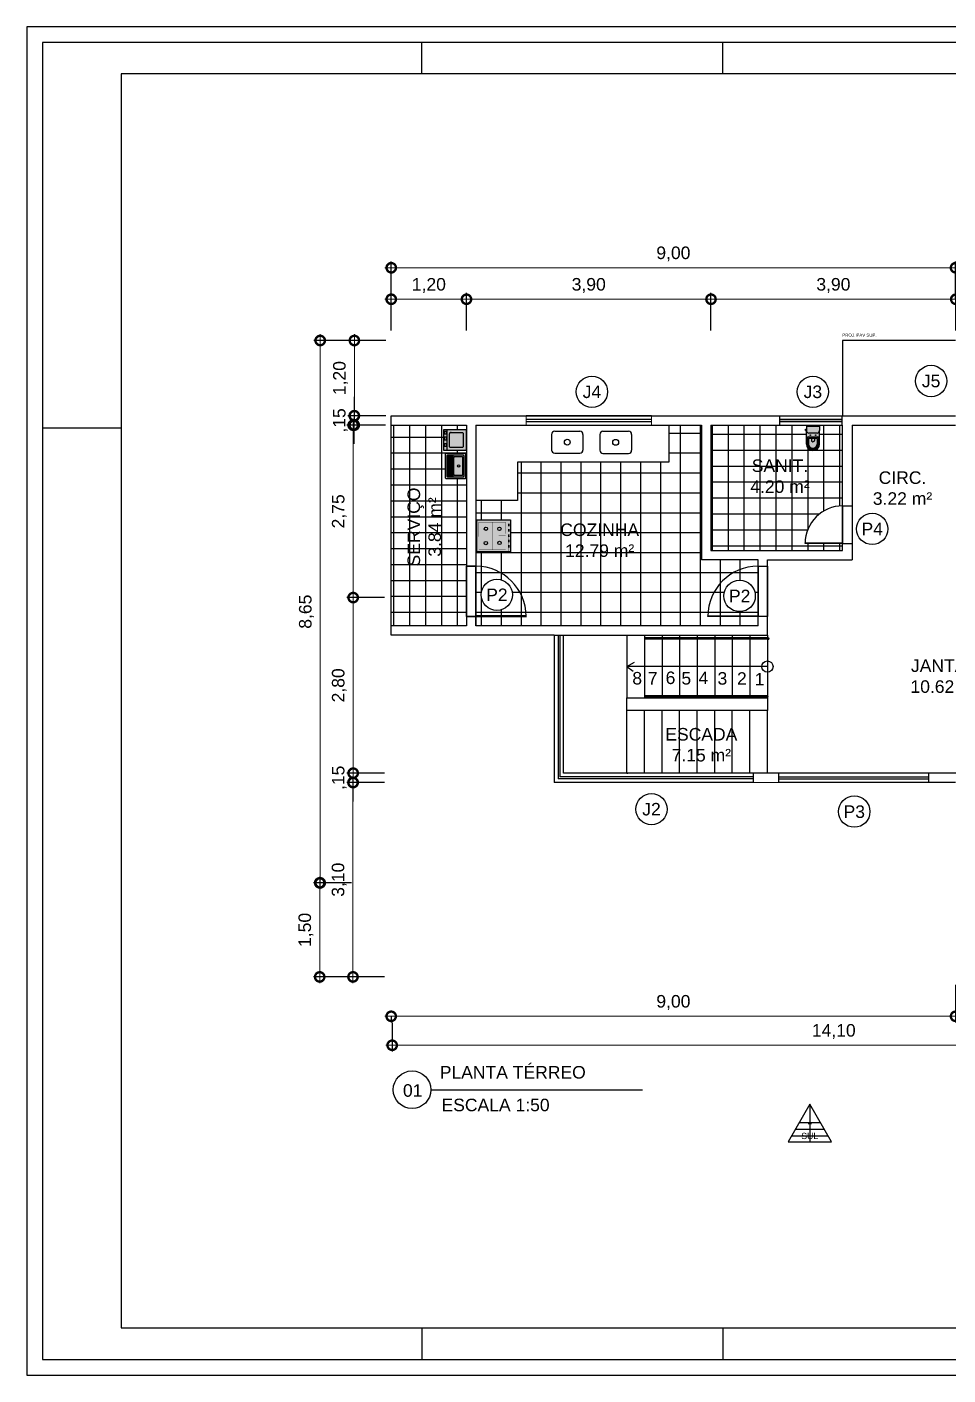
# Model space of a CAD drawing. Header units: metres. Extents: x 43 to 221, y 12 to 94.
# Drawn here: x 44.19 to 58.88, y 47.52 to 69.02 of the extents above; entities that cross this region are included whole.
import ezdxf
from ezdxf.enums import TextEntityAlignment as Align

# ---------------------------------------------------------------- set-up
doc = ezdxf.new("R2010")
doc.units = ezdxf.units.M
doc.header["$LTSCALE"] = 0.25
doc.linetypes.add('DASHDOT', pattern=[25.4, 12.7, -6.35, 0, -6.35])
doc.linetypes.add('DIVIDE', pattern=[31.75, 12.7, -6.35, 0, -6.35, 0, -6.35])
doc.layers.add('0_MRG_AUX', color=7, linetype='Continuous', true_color=0xecbcd1, plot=False)
doc.layers.add('SIMB_0', color=7, linetype='Continuous', true_color=0xfcc187, plot=False)
for name, color, linetype in [('ARQ_ALV CT', 5, 'Continuous'), ('ARQ_ALV VS', 2, 'Continuous'), ('ARQ_DIV2', 2, 'Continuous'), ('ARQ_ESQ CT', 30, 'Continuous'), ('ARQ_ESQ VS', 2, 'Continuous'), ('ARQ_GRADIL', 2, 'Continuous'), ('ARQ_METAL VS', 1, 'Continuous'), ('ARQ_MOB 01', 1, 'Continuous'), ('ARQ_PISO', 1, 'Continuous'), ('ARQ_PROJ SUP', 1, 'DIVIDE'), ('ARQ_SAN 01', 1, 'Continuous'), ('ARQ_SAN 02', 2, 'Continuous'), ('ARQ_SIMB 01', 1, 'Continuous'), ('ARQ_TXT 01', 1, 'Continuous'), ('ARQ_VISTA 05', 5, 'Continuous'), ('MRG_EXTERNA', 1, 'Continuous'), ('MRG_INTERNA', 2, 'Continuous'), ('SIMB_02', 2, 'Continuous'), ('SIMB_PREENCHIMENTO', 253, 'Continuous'), ('SIMB_TXT', 1, 'Continuous')]:
    doc.layers.add(name, color=color, linetype=linetype)
doc.layers.add('ARQ_COTA_AZUL', color=5, linetype='Continuous', lineweight=20, true_color=0x0000ff)
doc.styles.add('Annot_2.0mm', font='arial.ttf', dxfattribs={"height": 2})
doc.styles.add('cota', font='arial.ttf')
doc.styles.add('SIMB', font='arial.ttf')
doc.dimstyles.new('Info 01 - annot', dxfattribs={"dimtxt": 2, "dimasz": 3, "dimexe": 1, "dimexo": 1, "dimgap": 1, "dimtad": 1, "dimzin": 4, "dimtxsty": 'cota', "dimblk": 'DOTSMALL', "dimcen": 2, "dimdle": 1, "dimclrd": 256, "dimclre": 256, "dimclrt": 1, "dimazin": 2, "dimtfac": 0.09, "dimtix": 1, "dimtmove": 2, "dimatfit": 2, "dimfxl": 5, "dimfxlon": 1, "dimtolj": 1, "dimtzin": 4, "dimlwd": -1, "dimarcsym": 1})

# ---------------------------------------------------------------- blocks, each defined once
blk = doc.blocks.new('VASO_BELL')
at = {"true_color": 0xffffff}
h = blk.add_hatch(color=7, dxfattribs=at)
h.dxf.hatch_style = 1
edge = h.paths.add_edge_path()
edge.add_line((0, 0), (0.37, 0))
edge.add_line((0.37, 0), (0.37, -0.126))
edge.add_line((0.37, -0.126), (0.37, -0.505))
edge.add_arc((0.185, -0.505), 0.185, 180, 360, ccw=False)
edge.add_line((0, -0.505), (0, -0.126))
edge.add_line((0, -0.126), (0, 0))
h = blk.add_hatch(color=7, dxfattribs=at)
h.dxf.hatch_style = 1
h.paths.add_polyline_path([(-0.007, -0.086), (-0.022, -0.086), (-0.022, -0.121), (-0.007, -0.121)])
h = blk.add_hatch(color=7, dxfattribs=at)
h.dxf.hatch_style = 1
h.paths.add_polyline_path([(0, -0.089), (-0.007, -0.089), (-0.007, -0.117), (0, -0.117)])
at = {"layer": 'ARQ_SAN 01'}
for p, q in [((0.056, -0.361), (0.056, -0.505)), ((0.062, -0.361), (0.062, -0.505)), ((0.082, -0.336), (0.288, -0.336)), ((0.082, -0.342), (0.288, -0.342)), ((0.141, -0.353), (0.141, -0.406)), ((0.229, -0.353), (0.229, -0.406)), ((0.308, -0.361), (0.308, -0.505)), ((0.314, -0.361), (0.314, -0.505))]:
    blk.add_line(p, q, dxfattribs=at)
for centre in [(0.11, -0.255), (0.26, -0.255)]:
    blk.add_circle(centre, 0.0075, dxfattribs=at)
for centre, radius, start, end in [((0.082, -0.361), 0.025, 90, 180), ((0.082, -0.361), 0.019, 90, 180), ((0.191, -0.592), 0.244, 91.4264, 101.8331), ((0.179, -0.592), 0.244, 78.1669, 88.5736), ((0.288, -0.361), 0.025, 0, 90), ((0.288, -0.361), 0.019, 0, 90), ((0.185, -0.505), 0.129, 179.7773, 0.2227), ((0.185, -0.499), 0.123, 182.6006, 357.3994), ((0.168, -0.406), 0.027, 180, 229.1678), ((0.185, -0.386), 0.053, 229.1678, 310.8322), ((0.202, -0.406), 0.027, 310.8322, 0)]:
    blk.add_arc(centre, radius, start, end, dxfattribs=at)
at = {"layer": 'ARQ_SAN 02'}
for p, q in [((0, 0), (0, -0.126)), ((0, 0), (0.37, 0)), ((0.37, 0), (0.37, -0.126)), ((-0.022, -0.086), (-0.007, -0.086)), ((-0.022, -0.121), (-0.022, -0.086)), ((-0.022, -0.121), (-0.007, -0.121)), ((-0.007, -0.121), (-0.007, -0.086)), ((0, -0.089), (-0.007, -0.089)), ((0, -0.117), (-0.007, -0.117)), ((0, -0.505), (0, -0.126)), ((0.026, -0.331), (0.026, -0.505)), ((0.051, -0.306), (0.319, -0.306)), ((0.301, -0.195), (0.069, -0.195)), ((0.344, -0.331), (0.344, -0.505)), ((0.37, -0.505), (0.37, -0.126))]:
    blk.add_line(p, q, dxfattribs=at)
for centre, radius, start, end in [((0.069, -0.126), 0.069, 180, 270), ((0.051, -0.331), 0.025, 90, 180), ((0.301, -0.126), 0.069, 270, 0), ((0.319, -0.331), 0.025, 0, 90), ((0.185, -0.505), 0.185, 180, 0), ((0.185, -0.505), 0.159, 180, 0)]:
    blk.add_arc(centre, radius, start, end, dxfattribs=at)
blk = doc.blocks.new('tanque_05')
at = {"true_color": 0xffffff}
h = blk.add_hatch(color=7, dxfattribs=at)
h.dxf.hatch_style = 1
edge = h.paths.add_edge_path()
edge.add_line((-0.269, -0.492), (0.269, -0.492))
edge.add_arc((0.269, -0.461), 0.0304, 270, 360)
edge.add_line((0.299, -0.461), (0.299, -0.01))
edge.add_arc((0.289, -0.01), 0.0101, 0, 90)
edge.add_line((0.289, 0), (-0.289, 0))
edge.add_arc((-0.289, -0.01), 0.0101, 90, 180)
edge.add_line((-0.299, -0.01), (-0.299, -0.461))
edge.add_arc((-0.269, -0.461), 0.0304, 180, 270)
for p, q in [((-0.258, -0.325), (0.258, -0.325)), ((0.258, -0.331), (-0.258, -0.331)), ((-0.258, -0.345), (0.258, -0.345)), ((0.258, -0.351), (-0.258, -0.351)), ((-0.258, -0.365), (0.258, -0.365)), ((0.258, -0.372), (-0.258, -0.372)), ((-0.258, -0.386), (0.258, -0.386)), ((0.258, -0.392), (-0.258, -0.392)), ((-0.258, -0.406), (0.258, -0.406)), ((0.258, -0.412), (-0.258, -0.412)), ((-0.258, -0.426), (0.258, -0.426)), ((-0.251, -0.447), (0.251, -0.447))]:
    blk.add_line(p, q)
for points in [[(-0.269, -0.492), (0.269, -0.492, 0.414214), (0.299, -0.461), (0.299, -0.01, 0.414214), (0.289, 0), (-0.289, 0, 0.414214), (-0.299, -0.01), (-0.299, -0.461, 0.414214)], [(-0.198, -0.289), (0.198, -0.289, 0.414214), (0.218, -0.269), (0.218, -0.086, 0.414214), (0.198, -0.066), (-0.198, -0.066, 0.414214), (-0.218, -0.086), (-0.218, -0.269, 0.414214)]]:
    blk.add_lwpolyline(points, format="xyb", close=True)
for points in [[(0.258, -0.281), (0.258, -0.061, 0.414214), (0.238, -0.041), (-0.238, -0.041, 0.414214), (-0.258, -0.061), (-0.258, -0.281)], [(-0.258, -0.282), (-0.258, -0.301, 0.414214), (-0.248, -0.311), (-0.236, -0.311), (0.234, -0.311), (0.248, -0.311, 0.414214), (0.258, -0.301), (0.258, -0.282)], [(-0.258, -0.309), (-0.258, -0.431, 0.414214), (-0.238, -0.451), (0.238, -0.451, 0.414214), (0.258, -0.431), (0.258, -0.309, 0.414214)]]:
    blk.add_lwpolyline(points, format="xyb")
blk.add_lwpolyline([(0.258, -0.432), (-0.258, -0.432)])
blk.add_circle((0, -0.172), 0.0284)
blk = doc.blocks.new('maq. lavar_02')
at = {"true_color": 0xffffff}
h = blk.add_hatch(color=7, dxfattribs=at)
h.dxf.hatch_style = 1
h.paths.add_polyline_path([(0.75, 0), (0, 0), (0, 0.8), (0.75, 0.8)])
for points in [[(0.75, 0), (0, 0), (0, 0.8), (0.75, 0.8), (0.75, 0)], [(0, 0.1), (0.75, 0.1)]]:
    blk.add_lwpolyline(points)
blk.add_lwpolyline([(0.1, 0.245), (0.1, 0.65, -0.414214), (0.15, 0.7), (0.6, 0.7, -0.414214), (0.65, 0.65), (0.65, 0.25, -0.414214), (0.6, 0.2), (0.147, 0.2)], format="xyb")
for points in [[(0.052, 0.02), (0.052, 0.078), (0.167, 0.078), (0.167, 0.02)], [(0.26, 0.02), (0.26, 0.078), (0.376, 0.078), (0.376, 0.02)], [(0.5, 0.02), (0.5, 0.078), (0.615, 0.078), (0.615, 0.02)]]:
    blk.add_lwpolyline(points, close=True)
blk.add_arc((0.15, 0.25), 0.05, 173.8325, 273.1265)
blk = doc.blocks.new('COD_ESQ')
at = {"layer": 'SIMB_02'}
blk.add_circle((0, 0), 2.5, dxfattribs=at)
at = {"layer": 'SIMB_TXT', "style": 'SIMB'}
blk.add_attdef('CDESQ', text='', height=2, dxfattribs=at).set_placement((0, 0), align=Align.MIDDLE_CENTER)
blk = doc.blocks.new('fogão_01')
at = {"true_color": 0xffffff}
h = blk.add_hatch(color=7, dxfattribs=at)
h.dxf.hatch_style = 1
h.paths.add_polyline_path([(0, -0.3), (-0.632, -0.3), (-0.632, 0.3), (0, 0.3)])
blk.add_lwpolyline([(0, -0.3), (-0.632, -0.3), (-0.632, 0.3), (0, 0.3)], close=True)
for points, const_width in [([(-0.585, -0.3), (-0.585, 0.3)], 0.005), ([(-0.542, 0.261), (-0.041, 0.261), (-0.041, -0.257), (-0.54, -0.257), (-0.54, 0.261)], 0.0045), ([(-0.3, 0.261), (-0.3, -0.257)], 0.0045), ([(-0.585, 0.218), (-0.615, 0.218), (-0.615, 0.176), (-0.585, 0.176)], 0.005), ([(-0.585, 0.118), (-0.615, 0.118), (-0.615, 0.076), (-0.585, 0.076)], 0.005), ([(-0.585, 0.018), (-0.615, 0.018), (-0.615, -0.024), (-0.585, -0.024)], 0.005), ([(-0.54, 0.002), (-0.044, 0.002)], 0.0045), ([(-0.439, 0.146), (-0.453, 0.161)], 0.0045), ([(-0.438, 0.12), (-0.453, 0.105)], 0.0045), ([(-0.412, 0.147), (-0.397, 0.161)], 0.0045), ([(-0.412, 0.12), (-0.397, 0.105)], 0.0045), ([(-0.183, 0.146), (-0.197, 0.161)], 0.0045), ([(-0.182, 0.12), (-0.197, 0.105)], 0.0045), ([(-0.156, 0.147), (-0.141, 0.161)], 0.0045), ([(-0.155, 0.12), (-0.141, 0.105)], 0.0045), ([(-0.585, -0.082), (-0.615, -0.082), (-0.615, -0.124), (-0.585, -0.124)], 0.005), ([(-0.585, -0.182), (-0.615, -0.182), (-0.615, -0.224), (-0.585, -0.224)], 0.005), ([(-0.439, -0.118), (-0.453, -0.104)], 0.0045), ([(-0.438, -0.145), (-0.453, -0.16)], 0.0045), ([(-0.412, -0.118), (-0.397, -0.103)], 0.0045), ([(-0.412, -0.145), (-0.397, -0.159)], 0.0045), ([(-0.185, -0.121), (-0.2, -0.106)], 0.0045), ([(-0.185, -0.148), (-0.199, -0.162)], 0.0045), ([(-0.158, -0.121), (-0.144, -0.106)], 0.0045), ([(-0.158, -0.147), (-0.144, -0.162)], 0.0045)]:
    blk.add_lwpolyline(points, dxfattribs=dict(const_width=const_width))
for points in [[(-0.603, 0.215), (-0.603, 0.176)], [(-0.603, 0.115), (-0.603, 0.076)], [(-0.603, 0.015), (-0.603, -0.024)], [(-0.603, -0.085), (-0.603, -0.124)], [(-0.603, -0.185), (-0.603, -0.224)]]:
    blk.add_lwpolyline(points)
for centre in [(-0.425, 0.133), (-0.169, 0.133), (-0.425, -0.131), (-0.172, -0.134)]:
    blk.add_circle(centre, 0.0314)
blk = doc.blocks.new('PIA')
at = {"layer": 'ARQ_MOB 01'}
for p, q in [((-0.05, 0.25), (-0.3, 0.25)), ((-0.35, 0.2), (-0.35, -0.2)), ((0, 0.2), (0, -0.2)), ((-0.05, -0.25), (-0.3, -0.25))]:
    blk.add_line(p, q, dxfattribs=at)
blk.add_circle((-0.175, 0), 0.0461, dxfattribs=at)
for centre, start, end in [((-0.3, 0.2), 90, 180), ((-0.05, 0.2), 0, 90), ((-0.3, -0.2), 180, 270), ((-0.05, -0.2), 270, 0)]:
    blk.add_arc(centre, 0.05, start, end, dxfattribs=at)
blk = doc.blocks.new('_DotSmall')
at = {"color": 0, "linetype": 'ByBlock', "const_width": 0.5}
blk.add_lwpolyline([(-0.0625, 0, 1), (0.0625, 0, 1)], format="xyb", close=True, dxfattribs=at)
blk = doc.blocks.new('*D36')
at = {"layer": 'ARQ_COTA_AZUL', "transparency": 16777216}
blk.add_line((49.895, 65.184), (59.095, 65.184), dxfattribs=at)
at = {"layer": 'ARQ_COTA_AZUL', "lineweight": -2, "transparency": 16777216}
for p, q in [((49.995, 64.684), (49.995, 65.284)), ((58.995, 64.684), (58.995, 65.284))]:
    blk.add_line(p, q, dxfattribs=at)
at = {"layer": 'ARQ_COTA_AZUL', "transparency": 16777216, "xscale": 0.3, "yscale": 0.3, "zscale": 0.3, "rotation": 180}
blk.add_blockref('_DotSmall', (49.995, 65.184), dxfattribs=at)
at = {"layer": 'ARQ_COTA_AZUL', "transparency": 16777216, "xscale": 0.3, "yscale": 0.3, "zscale": 0.3}
blk.add_blockref('_DotSmall', (58.995, 65.184), dxfattribs=at)
at = {"layer": 'ARQ_COTA_AZUL', "color": 1, "transparency": 16777216, "insert": (54.495, 65.404), "char_height": 0.2, "attachment_point": 5, "style": 'cota'}
blk.add_mtext('\\A1;9,00', dxfattribs=at)
blk = doc.blocks.new('*D39')
at = {"layer": 'ARQ_COTA_AZUL', "lineweight": -2, "transparency": 16777216}
for p, q in [((49.995, 64.182), (49.995, 64.782)), ((51.195, 64.182), (51.195, 64.782))]:
    blk.add_line(p, q, dxfattribs=at)
at = {"layer": 'ARQ_COTA_AZUL', "transparency": 16777216}
blk.add_line((49.895, 64.682), (51.295, 64.682), dxfattribs=at)
at = {"layer": 'ARQ_COTA_AZUL', "transparency": 16777216, "xscale": 0.3, "yscale": 0.3, "zscale": 0.3, "rotation": 180}
blk.add_blockref('_DotSmall', (49.995, 64.682), dxfattribs=at)
at = {"layer": 'ARQ_COTA_AZUL', "transparency": 16777216, "xscale": 0.3, "yscale": 0.3, "zscale": 0.3}
blk.add_blockref('_DotSmall', (51.195, 64.682), dxfattribs=at)
at = {"layer": 'ARQ_COTA_AZUL', "color": 1, "transparency": 16777216, "insert": (50.595, 64.902), "char_height": 0.2, "attachment_point": 5, "style": 'cota'}
blk.add_mtext('\\A1;1,20', dxfattribs=at)
blk = doc.blocks.new('*D40')
at = {"layer": 'ARQ_COTA_AZUL', "lineweight": -2, "transparency": 16777216}
for p, q in [((51.195, 64.182), (51.195, 64.782)), ((55.095, 64.182), (55.095, 64.782))]:
    blk.add_line(p, q, dxfattribs=at)
at = {"layer": 'ARQ_COTA_AZUL', "transparency": 16777216}
blk.add_line((51.095, 64.682), (55.195, 64.682), dxfattribs=at)
at = {"layer": 'ARQ_COTA_AZUL', "transparency": 16777216, "xscale": 0.3, "yscale": 0.3, "zscale": 0.3, "rotation": 180}
blk.add_blockref('_DotSmall', (51.195, 64.682), dxfattribs=at)
at = {"layer": 'ARQ_COTA_AZUL', "transparency": 16777216, "xscale": 0.3, "yscale": 0.3, "zscale": 0.3}
blk.add_blockref('_DotSmall', (55.095, 64.682), dxfattribs=at)
at = {"layer": 'ARQ_COTA_AZUL', "color": 1, "transparency": 16777216, "insert": (53.145, 64.902), "char_height": 0.2, "attachment_point": 5, "style": 'cota'}
blk.add_mtext('\\A1;3,90', dxfattribs=at)
blk = doc.blocks.new('*D41')
at = {"layer": 'ARQ_COTA_AZUL', "lineweight": -2, "transparency": 16777216}
for p, q in [((55.095, 64.182), (55.095, 64.782)), ((58.999, 64.182), (58.999, 64.782))]:
    blk.add_line(p, q, dxfattribs=at)
at = {"layer": 'ARQ_COTA_AZUL', "transparency": 16777216}
blk.add_line((54.995, 64.682), (59.099, 64.682), dxfattribs=at)
at = {"layer": 'ARQ_COTA_AZUL', "transparency": 16777216, "xscale": 0.3, "yscale": 0.3, "zscale": 0.3, "rotation": 180}
blk.add_blockref('_DotSmall', (55.095, 64.682), dxfattribs=at)
at = {"layer": 'ARQ_COTA_AZUL', "transparency": 16777216, "xscale": 0.3, "yscale": 0.3, "zscale": 0.3}
blk.add_blockref('_DotSmall', (58.999, 64.682), dxfattribs=at)
at = {"layer": 'ARQ_COTA_AZUL', "color": 1, "transparency": 16777216, "insert": (57.047, 64.902), "char_height": 0.2, "attachment_point": 5, "style": 'cota'}
blk.add_mtext('\\A1;3,90', dxfattribs=at)
blk = doc.blocks.new('*D54')
at = {"layer": 'ARQ_COTA_AZUL', "lineweight": -2, "transparency": 16777216}
for p, q in [((58.995, 53.746), (58.995, 53.146)), ((49.994, 53.246), (49.994, 53.146))]:
    blk.add_line(p, q, dxfattribs=at)
at = {"layer": 'ARQ_COTA_AZUL', "transparency": 16777216}
blk.add_line((59.095, 53.246), (49.894, 53.246), dxfattribs=at)
at = {"layer": 'ARQ_COTA_AZUL', "transparency": 16777216, "xscale": 0.3, "yscale": 0.3, "zscale": 0.3, "rotation": 180}
blk.add_blockref('_DotSmall', (49.994, 53.246), dxfattribs=at)
at = {"layer": 'ARQ_COTA_AZUL', "transparency": 16777216, "xscale": 0.3, "yscale": 0.3, "zscale": 0.3}
blk.add_blockref('_DotSmall', (58.995, 53.246), dxfattribs=at)
at = {"layer": 'ARQ_COTA_AZUL', "color": 1, "transparency": 16777216, "insert": (54.495, 53.467), "char_height": 0.2, "attachment_point": 5, "style": 'cota'}
blk.add_mtext('\\A1;9,00', dxfattribs=at)
blk = doc.blocks.new('*D55')
at = {"layer": 'ARQ_COTA_AZUL', "lineweight": -2, "transparency": 16777216}
for p, q in [((50.01, 53.146), (50.01, 52.684)), ((64.095, 53.165), (64.095, 52.684))]:
    blk.add_line(p, q, dxfattribs=at)
at = {"layer": 'ARQ_COTA_AZUL', "transparency": 16777216}
blk.add_line((64.195, 52.784), (49.91, 52.784), dxfattribs=at)
at = {"layer": 'ARQ_COTA_AZUL', "transparency": 16777216, "xscale": 0.3, "yscale": 0.3, "zscale": 0.3, "rotation": 180}
blk.add_blockref('_DotSmall', (50.01, 52.784), dxfattribs=at)
at = {"layer": 'ARQ_COTA_AZUL', "transparency": 16777216, "xscale": 0.3, "yscale": 0.3, "zscale": 0.3}
blk.add_blockref('_DotSmall', (64.095, 52.784), dxfattribs=at)
at = {"layer": 'ARQ_COTA_AZUL', "color": 1, "transparency": 16777216, "insert": (57.053, 53.004), "char_height": 0.2, "attachment_point": 5, "style": 'cota'}
blk.add_mtext('\\A1;14,10', dxfattribs=at)
blk = doc.blocks.new('*D56')
at = {"layer": 'ARQ_COTA_AZUL', "transparency": 16777216}
blk.add_line((48.862, 55.274), (48.862, 64.124), dxfattribs=at)
at = {"layer": 'ARQ_COTA_AZUL', "lineweight": -2, "transparency": 16777216}
for p, q in [((49.362, 64.024), (48.762, 64.024)), ((49.362, 55.374), (48.762, 55.374))]:
    blk.add_line(p, q, dxfattribs=at)
at = {"layer": 'ARQ_COTA_AZUL', "transparency": 16777216, "xscale": 0.3, "yscale": 0.3, "zscale": 0.3}
for p, rotation in [((48.862, 64.024), 90), ((48.862, 55.374), 270)]:
    blk.add_blockref('_DotSmall', p, dxfattribs=dict(at, rotation=rotation))
at = {"layer": 'ARQ_COTA_AZUL', "color": 1, "transparency": 16777216, "insert": (48.642, 59.699), "char_height": 0.2, "attachment_point": 5, "rotation": 90, "style": 'cota'}
blk.add_mtext('\\A1;8,65', dxfattribs=at)
blk = doc.blocks.new('*D57')
at = {"layer": 'ARQ_COTA_AZUL', "transparency": 16777216}
blk.add_line((49.407, 64.124), (49.407, 62.724), dxfattribs=at)
at = {"layer": 'ARQ_COTA_AZUL', "lineweight": -2, "transparency": 16777216}
for p, q in [((49.907, 64.024), (49.307, 64.024)), ((49.907, 62.824), (49.307, 62.824))]:
    blk.add_line(p, q, dxfattribs=at)
at = {"layer": 'ARQ_COTA_AZUL', "transparency": 16777216, "xscale": 0.3, "yscale": 0.3, "zscale": 0.3}
for p, rotation in [((49.407, 64.024), 90), ((49.407, 62.824), 270)]:
    blk.add_blockref('_DotSmall', p, dxfattribs=dict(at, rotation=rotation))
at = {"layer": 'ARQ_COTA_AZUL', "color": 1, "transparency": 16777216, "insert": (49.186, 63.424), "char_height": 0.2, "attachment_point": 5, "rotation": 90, "style": 'cota'}
blk.add_mtext('\\A1;1,20', dxfattribs=at)
blk = doc.blocks.new('*D58')
at = {"layer": 'ARQ_COTA_AZUL', "transparency": 16777216}
for p, q in [((49.405, 62.824), (49.405, 63.124)), ((49.405, 62.824), (49.405, 62.674)), ((49.405, 62.674), (49.405, 62.374))]:
    blk.add_line(p, q, dxfattribs=at)
at = {"layer": 'ARQ_COTA_AZUL', "lineweight": -2, "transparency": 16777216}
for p, q in [((49.905, 62.824), (49.305, 62.824)), ((49.905, 62.674), (49.305, 62.674))]:
    blk.add_line(p, q, dxfattribs=at)
at = {"layer": 'ARQ_COTA_AZUL', "transparency": 16777216, "xscale": 0.3, "yscale": 0.3, "zscale": 0.3}
for p, rotation in [((49.405, 62.824), 270), ((49.405, 62.674), 90)]:
    blk.add_blockref('_DotSmall', p, dxfattribs=dict(at, rotation=rotation))
at = {"layer": 'ARQ_COTA_AZUL', "color": 1, "transparency": 16777216, "insert": (49.184, 62.749), "char_height": 0.2, "attachment_point": 5, "rotation": 90, "style": 'cota'}
blk.add_mtext('\\A1;,15', dxfattribs=at)
blk = doc.blocks.new('*D59')
at = {"layer": 'ARQ_COTA_AZUL', "lineweight": -2, "transparency": 16777216}
for p, q in [((49.888, 62.674), (49.288, 62.674)), ((49.888, 59.924), (49.288, 59.924))]:
    blk.add_line(p, q, dxfattribs=at)
at = {"layer": 'ARQ_COTA_AZUL', "transparency": 16777216}
blk.add_line((49.388, 62.774), (49.388, 59.824), dxfattribs=at)
at = {"layer": 'ARQ_COTA_AZUL', "transparency": 16777216, "xscale": 0.3, "yscale": 0.3, "zscale": 0.3}
for p, rotation in [((49.388, 62.674), 90), ((49.388, 59.924), 270)]:
    blk.add_blockref('_DotSmall', p, dxfattribs=dict(at, rotation=rotation))
at = {"layer": 'ARQ_COTA_AZUL', "color": 1, "transparency": 16777216, "insert": (49.167, 61.299), "char_height": 0.2, "attachment_point": 5, "rotation": 90, "style": 'cota'}
blk.add_mtext('\\A1;2,75', dxfattribs=at)
blk = doc.blocks.new('*D60')
at = {"layer": 'ARQ_COTA_AZUL', "transparency": 16777216}
blk.add_line((49.388, 60.024), (49.388, 57.024), dxfattribs=at)
at = {"layer": 'ARQ_COTA_AZUL', "lineweight": -2, "transparency": 16777216}
for p, q in [((49.888, 59.924), (49.288, 59.924)), ((49.888, 57.124), (49.288, 57.124))]:
    blk.add_line(p, q, dxfattribs=at)
at = {"layer": 'ARQ_COTA_AZUL', "transparency": 16777216, "xscale": 0.3, "yscale": 0.3, "zscale": 0.3}
for p, rotation in [((49.388, 59.924), 90), ((49.388, 57.124), 270)]:
    blk.add_blockref('_DotSmall', p, dxfattribs=dict(at, rotation=rotation))
at = {"layer": 'ARQ_COTA_AZUL', "color": 1, "transparency": 16777216, "insert": (49.167, 58.524), "char_height": 0.2, "attachment_point": 5, "rotation": 90, "style": 'cota'}
blk.add_mtext('\\A1;2,80', dxfattribs=at)
blk = doc.blocks.new('*D61')
at = {"layer": 'ARQ_COTA_AZUL', "transparency": 16777216}
for p, q in [((49.388, 57.124), (49.388, 57.424)), ((49.388, 56.974), (49.388, 57.124)), ((49.388, 56.974), (49.388, 56.674))]:
    blk.add_line(p, q, dxfattribs=at)
at = {"layer": 'ARQ_COTA_AZUL', "lineweight": -2, "transparency": 16777216}
for p, q in [((49.888, 57.124), (49.288, 57.124)), ((49.888, 56.974), (49.288, 56.974))]:
    blk.add_line(p, q, dxfattribs=at)
at = {"layer": 'ARQ_COTA_AZUL', "transparency": 16777216, "xscale": 0.3, "yscale": 0.3, "zscale": 0.3}
for p, rotation in [((49.388, 57.124), 270), ((49.388, 56.974), 90)]:
    blk.add_blockref('_DotSmall', p, dxfattribs=dict(at, rotation=rotation))
at = {"layer": 'ARQ_COTA_AZUL', "color": 1, "transparency": 16777216, "insert": (49.167, 57.049), "char_height": 0.2, "attachment_point": 5, "rotation": 90, "style": 'cota'}
blk.add_mtext('\\A1;,15', dxfattribs=at)
blk = doc.blocks.new('*D62')
at = {"layer": 'ARQ_COTA_AZUL', "transparency": 16777216}
blk.add_line((49.385, 57.074), (49.385, 53.774), dxfattribs=at)
at = {"layer": 'ARQ_COTA_AZUL', "lineweight": -2, "transparency": 16777216}
for p, q in [((49.885, 56.974), (49.285, 56.974)), ((49.885, 53.874), (49.285, 53.874))]:
    blk.add_line(p, q, dxfattribs=at)
at = {"layer": 'ARQ_COTA_AZUL', "transparency": 16777216, "xscale": 0.3, "yscale": 0.3, "zscale": 0.3}
for p, rotation in [((49.385, 56.974), 90), ((49.385, 53.874), 270)]:
    blk.add_blockref('_DotSmall', p, dxfattribs=dict(at, rotation=rotation))
at = {"layer": 'ARQ_COTA_AZUL', "color": 1, "transparency": 16777216, "insert": (49.164, 55.424), "char_height": 0.2, "attachment_point": 5, "rotation": 90, "style": 'cota'}
blk.add_mtext('\\A1;3,10', dxfattribs=at)
blk = doc.blocks.new('*D63')
at = {"layer": 'ARQ_COTA_AZUL', "transparency": 16777216}
blk.add_line((48.854, 55.474), (48.854, 53.774), dxfattribs=at)
at = {"layer": 'ARQ_COTA_AZUL', "lineweight": -2, "transparency": 16777216}
for p, q in [((49.354, 55.374), (48.754, 55.374)), ((49.354, 53.874), (48.754, 53.874))]:
    blk.add_line(p, q, dxfattribs=at)
at = {"layer": 'ARQ_COTA_AZUL', "transparency": 16777216, "xscale": 0.3, "yscale": 0.3, "zscale": 0.3}
for p, rotation in [((48.854, 55.374), 90), ((48.854, 53.874), 270)]:
    blk.add_blockref('_DotSmall', p, dxfattribs=dict(at, rotation=rotation))
at = {"layer": 'ARQ_COTA_AZUL', "color": 1, "transparency": 16777216, "insert": (48.634, 54.624), "char_height": 0.2, "attachment_point": 5, "rotation": 90, "style": 'cota'}
blk.add_mtext('\\A1;1,50', dxfattribs=at)
blk = doc.blocks.new('ind_FCH_A')
at = {"layer": 'SIMB_0'}
for p, q in [((0, 8), (0, -4)), ((-3.39, 2.13), (3.39, 2.13)), ((-5.86, -2.14), (5.86, -2.14))]:
    blk.add_line(p, q, dxfattribs=at)
at = {"layer": 'SIMB_02'}
blk.add_line((-4.62, 0), (4.62, 0), dxfattribs=at)
blk.add_lwpolyline([(6.93, -4), (0, 8), (-6.93, -4)], close=True, dxfattribs=at)
at = {"layer": 'SIMB_TXT', "style": 'SIMB'}
for tag, height, p in [('00', 3.5, (0, 2.12)), ('000', 2, (0, -2.17))]:
    blk.add_attdef(tag, text='', height=height, dxfattribs=at).set_placement(p, align=Align.MIDDLE_CENTER)
blk = doc.blocks.new('FORMATO_A2mmD')
at = {"layer": '0_MRG_AUX'}
blk.add_lwpolyline([(5, -5), (5, 425), (-599, 425), (-599, -5)], close=True, dxfattribs=at)
at = {"layer": 'MRG_EXTERNA'}
blk.add_lwpolyline([(0, 0), (0, 420), (-594, 420), (-594, 0)], close=True, dxfattribs=at)
at = {"layer": 'MRG_INTERNA'}
for p, q in [((-473, 410), (-473, 420)), ((-377, 410), (-377, 420)), ((-377, 410), (-377, 420)), ((-569, 297), (-594, 297)), ((-473, 10), (-473, 0)), ((-377, 10), (-377, 0)), ((-377, 10), (-377, 0))]:
    blk.add_line(p, q, dxfattribs=at)
blk.add_lwpolyline([(-569, 410), (-569, 10), (-10, 10), (-10, 410)], close=True, dxfattribs=at)

msp = doc.modelspace()

# ---------------------------------------------------------------- hatches: boundary and pattern name
at = {"layer": 'SIMB_PREENCHIMENTO', "true_color": 0x636466}
h = msp.add_hatch(dxfattribs=at)
h.set_pattern_fill('NET', color=251, scale=0.08)
h.paths.add_polyline_path([(51.195, 62.674), (49.995, 62.674), (49.995, 59.474), (51.195, 59.474)])
h.paths.add_polyline_path([(50.876, 61.824, -0.414214), (50.855, 61.844), (50.855, 62.202, -0.414214), (50.876, 62.223), (51.177, 62.223, -0.414214), (51.183, 62.216), (51.183, 61.831, -0.414214), (51.177, 61.824)], flags=16)
h.paths.add_polyline_path([(50.895, 61.851), (50.895, 61.851, -0.392393), (50.882, 61.864), (50.882, 62.182, -0.414214), (50.896, 62.196), (50.967, 62.196), (50.967, 61.851)], flags=0)
h.paths.add_polyline_path([(50.983, 61.851, -0.414214), (50.976, 61.858), (50.976, 61.867), (50.976, 62.18), (50.976, 62.189, -0.414214), (50.983, 62.196), (50.995, 62.196), (51.143, 62.196, -0.414214), (51.156, 62.182), (51.156, 61.864, -0.414214), (51.143, 61.851), (50.996, 61.851)], flags=0)
h.paths.add_polyline_path([(51.004, 61.878, -0.414214), (50.991, 61.891), (50.991, 62.155, -0.414214), (51.004, 62.168), (51.126, 62.168, -0.414214), (51.139, 62.155), (51.139, 61.891, -0.414214), (51.126, 61.878)], flags=0)
h.paths.add_polyline_path([(51.049, 62.023, -1), (51.087, 62.023, -1)], flags=0)
h.paths.add_polyline_path([(50.836, 62.272), (50.836, 62.602), (51.188, 62.602), (51.188, 62.272)], flags=16)
h.paths.add_polyline_path([(50.946, 62.316, -0.414214), (50.924, 62.338), (50.924, 62.535, -0.462563), (50.949, 62.558), (51.122, 62.558, -0.414214), (51.144, 62.536), (51.144, 62.338, -0.414214), (51.122, 62.316)], flags=0)
h.paths.add_polyline_path([(50.871, 62.332), (50.845, 62.332), (50.845, 62.382), (50.871, 62.382)], flags=0)
h.paths.add_polyline_path([(50.871, 62.437), (50.845, 62.437), (50.845, 62.488), (50.871, 62.488)], flags=0)
h.paths.add_polyline_path([(50.871, 62.529), (50.845, 62.529), (50.845, 62.579), (50.871, 62.579)], flags=0)
h.paths.add_polyline_path([(50.902, 60.371), (50.902, 61.728), (50.155, 61.728), (50.155, 60.371)], flags=24)
h = msp.add_hatch(dxfattribs=at)
h.set_pattern_fill('NET', color=251, scale=0.1)
h.paths.add_polyline_path([(54.945, 62.674), (54.42, 62.674), (54.42, 62.085), (52.008, 62.085), (52.008, 61.47), (51.345, 61.47), (51.345, 59.624), (51.195, 59.624), (51.195, 59.474), (49.995, 59.474), (49.995, 59.324), (52.595, 59.324), (52.745, 59.324), (55.995, 59.324), (55.995, 59.624), (55.845, 59.624), (55.845, 59.634), (55.845, 60.424), (55.845, 60.524), (54.945, 60.524)])
h.paths.add_polyline_path([(51.897, 61.165), (51.899, 60.653), (51.36, 60.651), (51.358, 61.162)], flags=16)
h.paths.add_polyline_path([(51.883, 61.1), (51.883, 61.064), (51.857, 61.064), (51.857, 61.015), (51.883, 61.015), (51.883, 60.979), (51.858, 60.979), (51.858, 60.93), (51.884, 60.93), (51.884, 60.893), (51.858, 60.893), (51.858, 60.844), (51.884, 60.844), (51.884, 60.808), (51.858, 60.808), (51.859, 60.759), (51.884, 60.759), (51.885, 60.723), (51.859, 60.723), (51.857, 61.1)], flags=0)
h.paths.add_polyline_path([(51.818, 61.128), (51.82, 60.686), (51.395, 60.684), (51.393, 61.126)], flags=0)
h.paths.add_polyline_path([(55.331, 60.101), (55.352, 60.101, -0.4968), (55.751, 60.101), (55.773, 60.101), (55.773, 60.067, -0.122046), (55.802, 59.95, -0.122046), (55.773, 59.833), (55.773, 59.8), (55.752, 59.8, -0.49936), (55.352, 59.8), (55.331, 59.8), (55.331, 59.833, -0.122046), (55.302, 59.95, -0.122046), (55.331, 60.067)], flags=16)
h.paths.add_polyline_path([(51.748, 61.02, -1), (51.695, 61.02, -1)], flags=0)
h.paths.add_polyline_path([(51.749, 60.795, -1), (51.696, 60.795, -1)], flags=0)
h.paths.add_polyline_path([(51.532, 61.022, -1), (51.478, 61.022, -1)], flags=0)
h.paths.add_polyline_path([(51.901, 60.119), (51.901, 60.084, -0.122046), (51.93, 59.968, -0.122046), (51.901, 59.851), (51.901, 59.817), (51.88, 59.817, -0.49936), (51.48, 59.817), (51.459, 59.817), (51.459, 59.851, -0.122046), (51.43, 59.968, -0.122046), (51.459, 60.084), (51.459, 60.119), (51.48, 60.119, -0.4968), (51.879, 60.119)], flags=16)
h.paths.add_polyline_path([(51.531, 60.794, -1), (51.477, 60.794, -1)], flags=0)
h.paths.add_polyline_path([(55.995, 59.624), (55.845, 59.624), (55.845, 59.474), (51.345, 59.474), (51.345, 59.624), (51.195, 59.624), (51.195, 59.474), (49.995, 59.474), (49.995, 59.324), (52.595, 59.324), (52.745, 59.324), (55.995, 59.324)], flags=17)
h.paths.add_polyline_path([(52.634, 60.459), (53.991, 60.459), (53.991, 61.205), (52.634, 61.205)], flags=24)
h.paths.add_polyline_path([(51.459, 59.817), (51.901, 59.817), (51.901, 60.119), (51.459, 60.119)], flags=24)
h.paths.add_polyline_path([(55.331, 59.8), (55.773, 59.8), (55.773, 60.101), (55.331, 60.101)], flags=24)
h = msp.add_hatch(dxfattribs=at)
h.set_pattern_fill('NET', color=251, scale=0.08)
h.set_pattern_definition([(0, (0, 11.2216), (0, 0.254), []), (90, (0, 11.2216), (-0.254, 2e-17), [])])
h.paths.add_polyline_path([(57.195, 62.674), (57.181, 62.674), (56.192, 62.674), (55.095, 62.674), (55.095, 60.674), (57.195, 60.674), (57.195, 60.786), (56.595, 60.786), (56.595, 60.796), (56.595, 60.796, -0.40934), (57.195, 61.386)])
h.paths.add_polyline_path([(56.616, 62.372), (56.616, 62.587), (56.616, 62.592), (56.612, 62.592), (56.612, 62.59), (56.603, 62.59), (56.603, 62.61), (56.612, 62.61), (56.616, 62.608), (56.616, 62.659), (56.826, 62.659), (56.826, 62.587), (56.826, 62.372, -1)], flags=16)
h.paths.add_polyline_path([(56.63, 62.372), (56.63, 62.471, -0.414214), (56.645, 62.485), (56.797, 62.485, -0.414214), (56.811, 62.471), (56.811, 62.372, -1)], flags=0)
h.paths.add_polyline_path([(56.648, 62.372), (56.648, 62.454, -0.414214), (56.662, 62.468), (56.779, 62.468, -0.414214), (56.793, 62.454), (56.793, 62.372, -1)], flags=0)
h.paths.add_polyline_path([(56.651, 62.372), (56.651, 62.454, -0.414214), (56.662, 62.465), (56.779, 62.465, -0.414214), (56.79, 62.454), (56.79, 62.372, -0.955612)], flags=0)
h.paths.add_polyline_path([(56.696, 62.428), (56.696, 62.458, -0.045439), (56.721, 62.461, -0.045439), (56.746, 62.458), (56.746, 62.428, -0.217888), (56.74, 62.417, -0.372217), (56.701, 62.417, -0.217888)], flags=0)
h.paths.add_polyline_path([(56.682, 62.514, -1), (56.674, 62.514, -1)], flags=0)
h.paths.add_polyline_path([(56.767, 62.514, -1), (56.759, 62.514, -1)], flags=0)
h.paths.add_polyline_path([(55.672, 61.48), (56.719, 61.48), (56.719, 62.227), (55.672, 62.227)], flags=24)

# ---------------------------------------------------------------- linework, layer by layer
msp.add_lwpolyline([(50.627, 52.075), (54.001, 52.075)])
msp.add_circle((50.327, 52.075), 0.3)
at = {"layer": 'ARQ_ALV CT'}
for p, q in [((49.995, 62.824), (56.192, 62.824)), ((49.995, 59.324), (49.995, 62.824)), ((56.192, 62.674), (56.192, 62.824)), ((57.181, 62.824), (57.181, 62.674)), ((57.181, 62.824), (58.995, 62.824)), ((49.995, 62.674), (51.195, 62.674)), ((51.195, 62.674), (51.195, 59.474)), ((51.345, 62.674), (51.345, 59.474)), ((54.945, 62.674), (54.945, 60.524)), ((55.095, 62.674), (55.095, 60.674)), ((57.195, 60.674), (57.195, 62.674)), ((57.345, 62.674), (57.345, 60.524)), ((57.195, 61.386), (57.345, 61.386)), ((55.095, 60.674), (57.195, 60.674)), ((57.195, 60.786), (57.345, 60.786)), ((55.845, 60.524), (54.945, 60.524)), ((55.845, 59.474), (55.845, 60.524)), ((55.845, 60.424), (55.995, 60.424)), ((55.995, 60.524), (57.345, 60.524)), ((55.995, 59.324), (55.995, 60.524)), ((52.595, 59.324), (49.995, 59.324)), ((52.745, 59.324), (55.995, 59.324)), ((56.171, 57.124), (55.768, 57.124)), ((59.145, 57.124), (58.571, 57.124)), ((58.995, 56.974), (58.571, 56.974))]:
    msp.add_line(p, q, dxfattribs=at)
at = {"layer": 'ARQ_ALV VS'}
for p, q in [((54.145, 62.824), (52.145, 62.824)), ((56.192, 62.824), (57.181, 62.824)), ((52.145, 62.674), (54.145, 62.674)), ((56.192, 62.674), (57.181, 62.674)), ((56.595, 60.786), (56.595, 60.796)), ((56.595, 60.786), (56.595, 60.786)), ((51.345, 60.424), (51.195, 60.424)), ((51.195, 59.624), (51.345, 59.624)), ((52.15, 59.624), (52.15, 59.624))]:
    msp.add_line(p, q, dxfattribs=at)
msp.add_lwpolyline([(51.345, 59.624), (52.15, 59.624), (52.15, 59.624), (51.345, 59.624)], close=True, dxfattribs=at)
at = {"layer": 'ARQ_COTA_AZUL'}
for p, q in [((52.145, 62.824), (52.145, 62.674)), ((54.145, 62.674), (54.145, 62.824)), ((57.195, 61.386), (57.345, 61.386)), ((57.195, 60.674), (57.195, 61.349)), ((57.195, 60.786), (57.345, 60.786)), ((51.195, 60.424), (51.345, 60.424)), ((51.195, 60.424), (51.35, 60.424)), ((55.845, 60.424), (55.995, 60.424)), ((49.995, 59.324), (49.995, 59.824)), ((51.195, 59.624), (51.345, 59.624)), ((51.195, 59.624), (51.345, 59.624)), ((55.845, 59.474), (55.845, 59.624)), ((55.768, 56.974), (56.171, 56.974))]:
    msp.add_line(p, q, dxfattribs=at)
at = {"layer": 'ARQ_DIV2'}
for p, q in [((54.42, 62.674), (54.42, 62.085)), ((54.42, 62.085), (52.008, 62.085)), ((52.008, 62.085), (52.008, 61.47)), ((52.008, 61.47), (51.345, 61.47))]:
    msp.add_line(p, q, dxfattribs=at)
at = {"layer": 'ARQ_ESQ CT'}
for p, q in [((54.145, 62.764), (52.145, 62.764)), ((52.145, 62.734), (54.145, 62.734)), ((56.192, 62.765), (57.181, 62.765)), ((56.192, 62.733), (57.181, 62.733)), ((56.595, 60.796), (57.195, 60.796)), ((57.195, 60.786), (56.595, 60.786)), ((52.145, 59.634), (51.345, 59.634)), ((55.045, 59.624), (55.045, 59.634)), ((55.045, 59.634), (55.845, 59.634)), ((55.845, 59.624), (55.045, 59.624)), ((55.845, 59.634), (55.845, 59.624)), ((52.655, 59.324), (52.655, 57.034)), ((52.685, 59.324), (52.685, 57.064)), ((55.768, 57.034), (52.655, 57.034)), ((55.768, 57.064), (52.685, 57.064)), ((56.171, 57.064), (58.571, 57.064)), ((56.171, 57.034), (58.571, 57.034))]:
    msp.add_line(p, q, dxfattribs=at)
at = {"layer": 'ARQ_ESQ VS'}
for p, q in [((52.595, 59.324), (52.745, 59.324)), ((52.595, 59.324), (52.595, 56.974)), ((52.745, 57.124), (52.745, 59.324)), ((55.768, 57.124), (52.745, 57.124)), ((55.768, 57.124), (55.768, 56.974)), ((55.768, 56.974), (52.595, 56.974))]:
    msp.add_line(p, q, dxfattribs=at)
at = {"layer": 'ARQ_GRADIL'}
for p, q in [((56.009, 59.282), (54.035, 59.282)), ((56.009, 59.26), (54.035, 59.26)), ((55.997, 58.355), (54.037, 58.355)), ((55.994, 58.339), (54.037, 58.339)), ((55.994, 58.339), (55.997, 58.339)), ((55.995, 58.324), (55.995, 58.324))]:
    msp.add_line(p, q, dxfattribs=at)
for centre, radius in [((56.009, 59.271), 0.0112), ((55.997, 58.347), 0.00835)]:
    msp.add_arc(centre, radius, 270, 90, dxfattribs=at)
at = {"layer": 'ARQ_METAL VS'}
for p, q in [((57.181, 62.765), (56.192, 62.765)), ((56.192, 62.733), (57.181, 62.733))]:
    msp.add_line(p, q, dxfattribs=at)
at = {"layer": 'ARQ_PISO'}
for p, q in [((57.195, 61.386), (57.195, 60.786)), ((57.345, 61.386), (57.345, 60.786)), ((51.195, 60.424), (51.195, 59.624)), ((51.345, 59.624), (51.345, 60.424)), ((55.845, 60.424), (55.845, 59.634)), ((55.995, 60.424), (55.995, 59.624)), ((54.035, 59.324), (54.035, 58.324)), ((54.315, 59.324), (54.315, 58.324)), ((54.595, 59.324), (54.595, 58.324)), ((54.875, 59.324), (54.875, 58.324)), ((55.155, 59.324), (55.155, 58.324)), ((55.435, 59.324), (55.435, 58.324)), ((55.715, 59.324), (55.715, 58.324)), ((55.995, 59.324), (55.995, 58.124)), ((53.755, 58.824), (53.873, 58.892)), ((55.995, 58.824), (53.755, 58.824)), ((53.755, 58.824), (53.855, 58.748)), ((53.755, 58.124), (53.755, 58.324)), ((53.755, 58.324), (55.995, 58.324)), ((55.995, 58.124), (53.755, 58.124)), ((56.171, 57.124), (56.171, 56.974)), ((58.571, 57.124), (56.171, 57.124)), ((58.571, 56.974), (58.571, 57.124)), ((58.571, 56.974), (56.171, 56.974))]:
    msp.add_line(p, q, dxfattribs=at)
msp.add_circle((55.995, 58.824), 0.09, dxfattribs=at)
at = {"layer": 'ARQ_PROJ SUP', "linetype": 'DASHDOT'}
for p, q in [((58.995, 64.024), (57.19, 64.024)), ((57.19, 64.024), (57.19, 62.824)), ((53.755, 59.324), (53.755, 58.324)), ((53.755, 57.124), (53.755, 58.124)), ((54.035, 57.124), (54.035, 58.124)), ((54.315, 57.124), (54.315, 58.124)), ((54.595, 57.124), (54.595, 58.124)), ((54.875, 57.124), (54.875, 58.124)), ((55.155, 57.124), (55.155, 58.124)), ((55.435, 57.124), (55.435, 58.124)), ((55.715, 57.124), (55.715, 58.124)), ((55.995, 57.124), (55.995, 58.124)), ((53.755, 57.124), (53.77, 57.124))]:
    msp.add_line(p, q, dxfattribs=at)
at = {"layer": 'ARQ_SIMB 01'}
msp.add_line((53.769, 62.674), (53.769, 62.674), dxfattribs=at)
msp.add_line((53.769, 62.674), (53.769, 62.674), dxfattribs=at)
for centre, radius, start, end in [((57.195, 60.786), 0.6, 90, 179.5225), ((51.345, 59.624), 0.8, 0, 89.686), ((55.845, 59.624), 0.8, 90, 180)]:
    msp.add_arc(centre, radius, start, end, dxfattribs=at)
at = {"layer": 'ARQ_VISTA 05'}
for p, q in [((51.345, 62.674), (52.145, 62.674)), ((54.145, 62.674), (54.945, 62.674)), ((51.195, 59.624), (51.195, 60.424)), ((51.195, 60.424), (51.345, 60.424)), ((51.345, 59.624), (51.195, 59.624)), ((51.195, 59.624), (51.195, 59.624)), ((51.345, 59.474), (51.345, 59.624)), ((55.995, 59.624), (55.845, 59.624)), ((55.845, 59.474), (51.345, 59.474))]:
    msp.add_line(p, q, dxfattribs=at)
for points in [[(55.095, 62.674), (56.192, 62.674)], [(57.181, 62.674), (57.195, 62.674)], [(57.345, 62.674), (58.995, 62.674)], [(51.195, 59.474), (49.995, 59.474)]]:
    msp.add_lwpolyline(points, dxfattribs=at)

# ---------------------------------------------------------------- block references
at = {"xscale": 0.05, "yscale": 0.05, "zscale": 0.05}
msp.add_blockref('FORMATO_A2mmD', (74.135, 47.775), dxfattribs=at)
msp.add_blockref('ind_FCH_A', (56.67, 51.446), dxfattribs=at).add_auto_attribs({'00': '-', '000': 'SUL'})
at = {"layer": 'ARQ_PISO', "rotation": 270}
for name, p, xscale, yscale, zscale in [('maq. lavar_02', (50.836, 62.602), 0.4396798449852207, 0.4396798449852207, 0.4396798449852207), ('tanque_05', (51.183, 62.023), 0.6667785004911141, 0.6667785004911141, 0.6667785004911141)]:
    msp.add_blockref(name, p, dxfattribs=dict(at, xscale=xscale, yscale=yscale, zscale=zscale))
at = {"layer": 'ARQ_PISO', "xscale": 0.5672744078501802, "yscale": 0.5672744078501802, "zscale": 0.5672744078501802}
msp.add_blockref('VASO_BELL', (56.616, 62.659), dxfattribs=at)
at = {"layer": 'ARQ_SAN 01', "rotation": 90}
msp.add_blockref('PIA', (52.803, 62.577), dxfattribs=at)
at = {"layer": 'ARQ_SAN 01', "xscale": 1.016451892796063, "yscale": 1.016451892796063, "zscale": 1.016451892796063, "rotation": 90}
msp.add_blockref('PIA', (53.575, 62.578), dxfattribs=at)
at = {"layer": 'ARQ_SIMB 01', "xscale": 0.1, "yscale": 0.1, "zscale": 0.1}
for p, values in [((53.196, 63.206), {'CDESQ': 'J4'}), ((56.72, 63.206), {'CDESQ': 'J3'}), ((58.606, 63.378), {'CDESQ': 'J5'}), ((57.666, 61.019), {'CDESQ': 'P4'}), ((51.68, 59.968), {'CDESQ': 'P2'}), ((55.552, 59.95), {'CDESQ': 'P2'}), ((54.146, 56.549), {'CDESQ': 'J2'}), ((57.38, 56.51), {'CDESQ': 'P3'})]:
    msp.add_blockref('COD_ESQ', p, dxfattribs=at).add_auto_attribs(values)
at = {"layer": 'ARQ_SIMB 01', "xscale": 0.8527581518348855, "yscale": 0.8527581518348855, "zscale": 0.8527581518348855, "rotation": 180.2496177565733}
msp.add_blockref('fogão_01', (51.359, 60.907), dxfattribs=at)

# ---------------------------------------------------------------- texts
at = {"char_height": 0.2, "attachment_point": 1, "style": 'Annot_2.0mm'}
for s, insert, width in [('PLANTA TÉRREO ', (50.769, 52.453), 4.54401), ('01', (50.182, 52.163), 0.81226), ('ESCALA 1:50', (50.797, 51.932), 2.24137)]:
    msp.add_mtext(s, dxfattribs=dict(at, insert=insert, width=width))
at = {"layer": 'ARQ_TXT 01', "attachment_point": 1, "style": 'Annot_2.0mm'}
for s, insert, char_height, width in [('PROJ. PAV SUP.', (57.189, 64.135), 0.05, 1.79419), ('\\pxqc;SANIT.\\P4.20 m²', (55.674, 62.127), 0.2, 1.04213), ('\\pxqc;CIRC.\\P3.22 m²', (57.469, 61.937), 0.2, 1.36069), ('\\pxqc;COZINHA\\P12.79 m²', (52.294, 61.106), 0.2, 2.05144), ('\\pxqc;JANTAR\\P10.62 m²', (57.916, 58.938), 0.2, 1.82307), ('\\pxqc;8', (53.822, 58.738), 0.2, 0.19195), ('\\pxqc;7', (54.025, 58.736), 0.2, 0.28), ('\\pxqc;6', (54.349, 58.745), 0.2, 0.19928), ('\\pxqc;5', (54.561, 58.737), 0.2, 0.28), ('\\pxqc;4', (54.835, 58.744), 0.2, 0.28), ('\\pxqc;3', (55.137, 58.735), 0.2, 0.28), ('\\pxqc;2', (55.447, 58.733), 0.2, 0.28), ('\\pxqc;1', (55.73, 58.722), 0.2, 0.28), ('\\pxqc;ESCADA\\P7.15 m²', (54.163, 57.844), 0.2, 1.55541)]:
    msp.add_mtext(s, dxfattribs=dict(at, insert=insert, char_height=char_height, width=width))
at = {"layer": 'ARQ_TXT 01', "insert": (50.255, 60.024), "char_height": 0.2, "width": 2.05144, "attachment_point": 1, "rotation": 90, "style": 'Annot_2.0mm'}
msp.add_mtext('\\pxqc;SERVIÇO\\P3.84 m²', dxfattribs=at)

# ---------------------------------------------------------------- dimensions: what is measured, and where the dimension line sits
at = {"layer": 'ARQ_COTA_AZUL'}
for base, p1, p2, picture, middle in [((58.995, 65.184), (49.995, 59.435), (58.995, 59.435), '*D36', (54.495, 65.404)), ((51.195, 64.682), (49.995, 59.435), (51.195, 59.285), '*D39', (50.595, 64.902)), ((55.095, 64.682), (51.195, 59.285), (55.095, 60.028), '*D40', (53.145, 64.902)), ((58.999, 64.682), (55.095, 60.028), (58.999, 60.922), '*D41', (57.047, 64.902)), ((49.994, 53.246), (58.995, 55.857), (49.994, 53.335), '*D54', (54.495, 53.467))]:
    dim = msp.add_linear_dim(base=base, p1=p1, p2=p2, dimstyle='Info 01 - annot', dxfattribs=at)
    dim.commit()
    dim.dimension.update_dxf_attribs({"geometry": picture, "text_midpoint": middle})
for base, p1, p2, picture, middle in [((48.862, 64.024), (63.772, 55.374), (63.772, 64.024), '*D56', (48.642, 59.699)), ((49.407, 62.824), (63.772, 64.024), (63.772, 62.824), '*D57', (49.186, 63.424)), ((49.405, 62.674), (63.772, 62.824), (63.772, 62.674), '*D58', (49.184, 62.749)), ((49.388, 59.924), (63.772, 62.674), (63.772, 59.924), '*D59', (49.167, 61.299)), ((49.388, 57.124), (63.772, 59.924), (63.772, 57.124), '*D60', (49.167, 58.524)), ((49.388, 57.124), (63.772, 56.974), (63.635, 57.124), '*D61', (49.167, 57.049)), ((49.385, 53.874), (63.772, 56.974), (63.772, 53.874), '*D62', (49.164, 55.424)), ((48.854, 53.874), (63.772, 55.374), (63.772, 53.874), '*D63', (48.634, 54.624))]:
    dim = msp.add_linear_dim(base=base, p1=p1, p2=p2, angle=90, dimstyle='Info 01 - annot', dxfattribs=at)
    dim.commit()
    dim.dimension.update_dxf_attribs({"geometry": picture, "text_midpoint": middle})
dim = msp.add_linear_dim(base=(50.01, 52.784), p1=(64.095, 53.265), p2=(50.01, 53.246), text='14,10', dimstyle='Info 01 - annot', dxfattribs=at)
dim.commit()
dim.dimension.update_dxf_attribs({"geometry": '*D55', "text_midpoint": (57.053, 53.004)})

doc.saveas('drawing.dxf')
